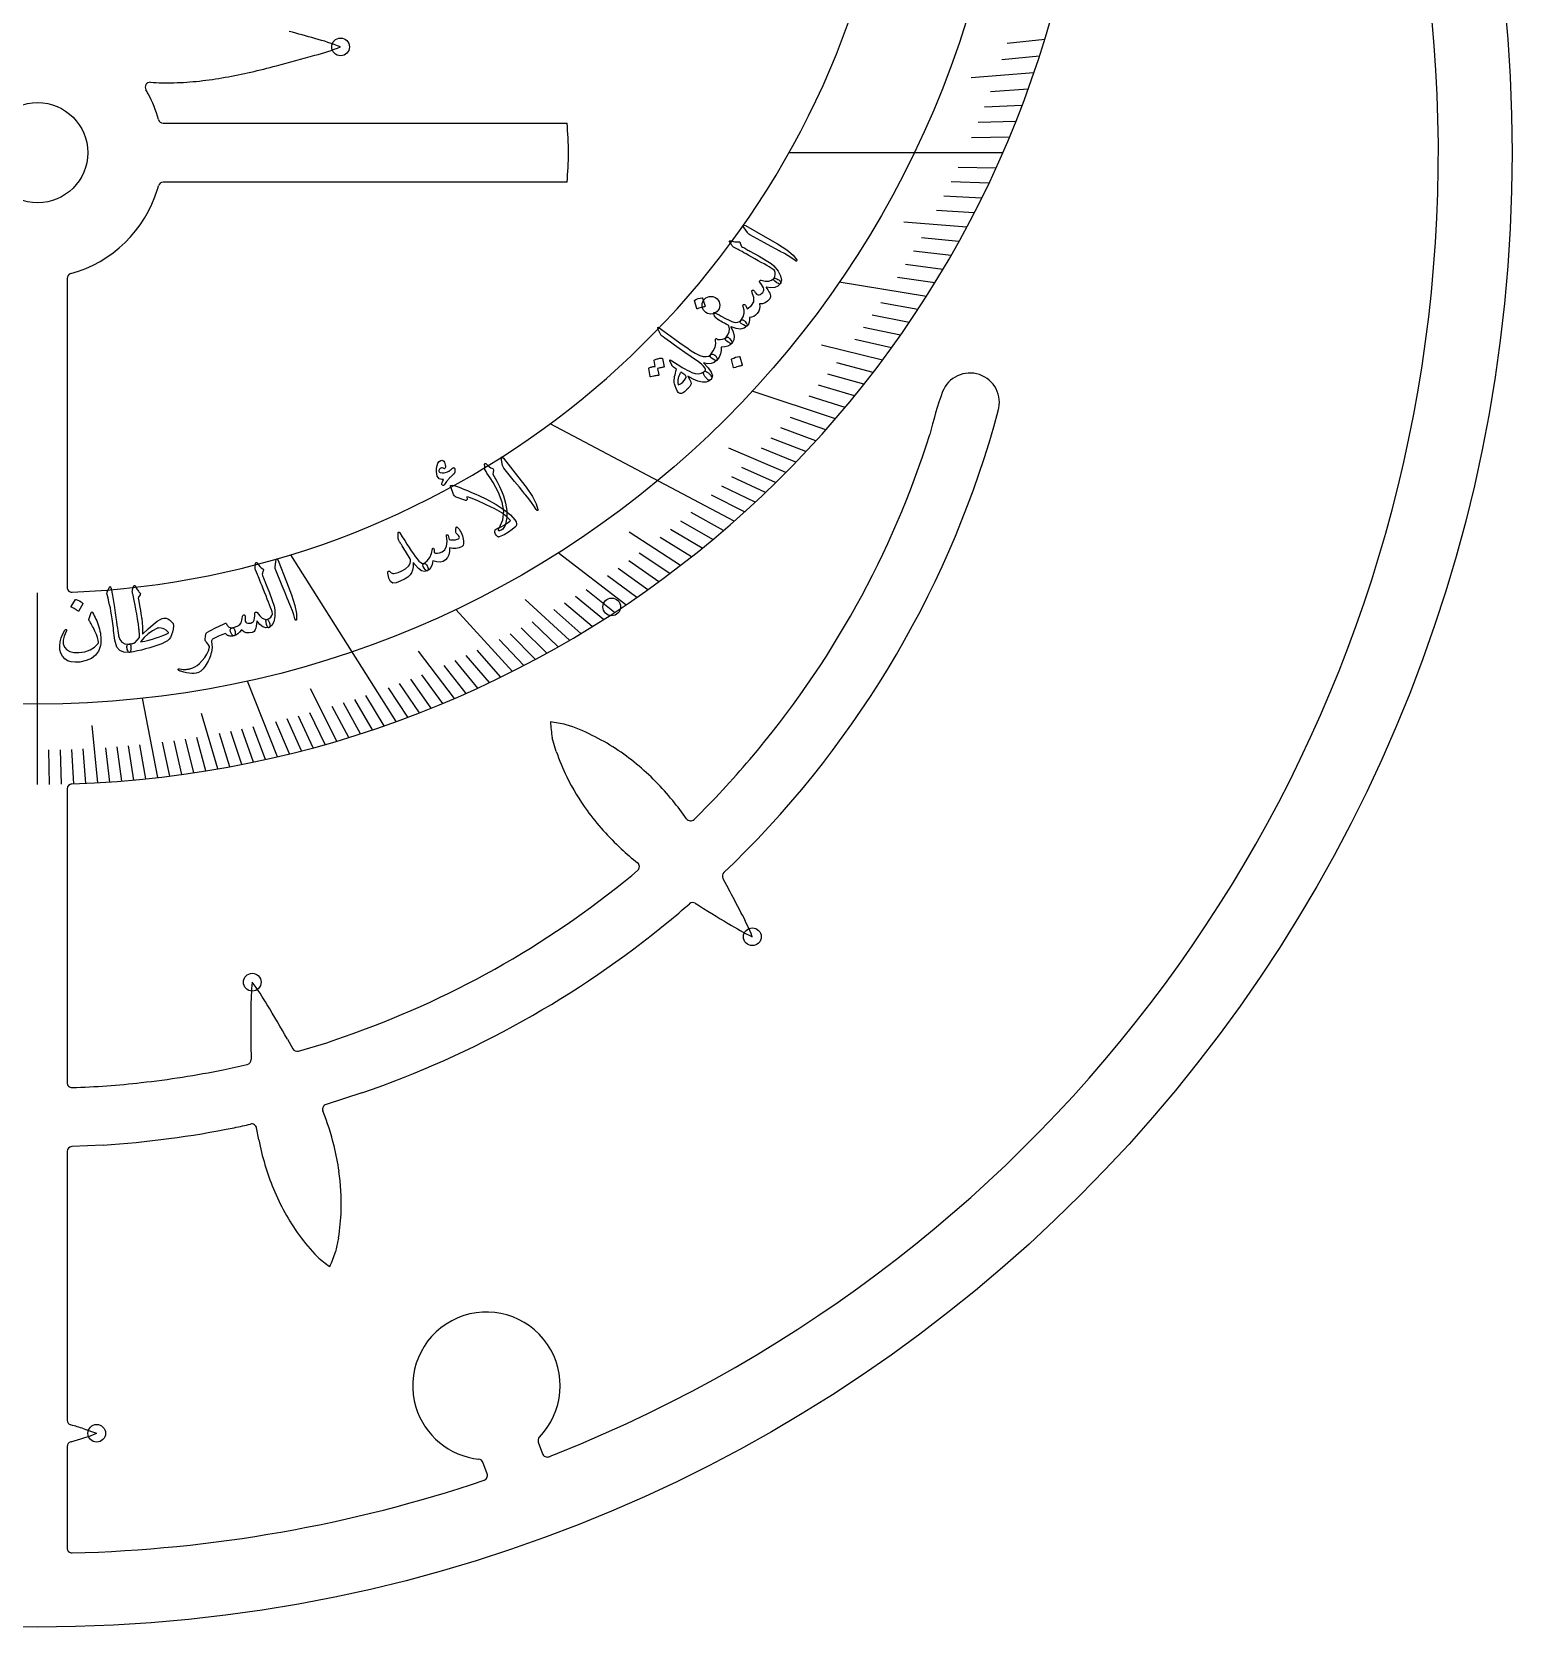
# Model space of a CAD drawing. Header units: millimetres. Extents: x -74 to 74, y -74 to 74.
# Drawn here: x -0.3 to 74.2, y -74.2 to 6.1 of the extents above; entities that cross this region are included whole.
import ezdxf

# ---------------------------------------------------------------- set-up
doc = ezdxf.new("R2010")
doc.units = ezdxf.units.MM
for name, color, linetype in [('CUT_INNER', 6, 'Continuous'), ('CUT_OUTER', 1, 'Continuous'), ('ENGRAVE', 7, 'Continuous'), ('ENGRAVE_FINE', 8, 'Continuous'), ('TEXT', 5, 'Continuous')]:
    doc.layers.add(name, color=color, linetype=linetype)

msp = doc.modelspace()

# ---------------------------------------------------------------- linework, layer by layer
at = {"layer": 'CUT_INNER'}
for points in [[(6.327, 1.485), (26.653, 1.485), (26.659, 1.485)], [(26.659, -1.485), (26.653, -1.485), (6.327, -1.485)], [(1.485, -6.327), (1.485, -21.878)], [(26.118, -30.149), (25.917, -29.464), (25.916, -29.459)], [(1.485, -32.037), (1.485, -46.825)], [(29.916, -36.402), (30.217, -36.144)], [(35.077, -35.754), (34.557, -36.243)], [(34.509, -36.544), (34.791, -37.066)], [(12.577, -44.636), (12.854, -45.126)], [(9.351, -46.181), (10.557, -45.909)], [(16.331, -47.351), (14.525, -47.93)], [(11.136, -49.71), (11.029, -49.114)], [(1.485, -50.299), (1.485, -63.824)], [(3.297, -49.979), (1.724, -50.049)], [(15.154, -54.644), (15.009, -55.344), (15.008, -55.349)], [(2.335, -64.26), (2.971, -64.489), (2.976, -64.491)], [(1.685, -64.913), (1.667, -64.918)], [(25.215, -64.934), (25.428, -65.52)], [(25.467, -64.457), (25.264, -64.681)], [(1.485, -65.158), (1.485, -70.266)], [(22.637, -66.536), (22.424, -65.952)]]:
    msp.add_lwpolyline(points, dxfattribs=at)
msp.add_circle((0, 0), 2.525, dxfattribs=at)
for centre, radius, start, end in [((0, 0), 70.537, 291.79738, 58.80916), ((0, 21.217), 53.032, 271.8652, 348.03708), ((0.001, 21.217), 43.379, 272.30458, 343.72748), ((-12.331, -86.427), 95.856, 74.07611, 74.87819), ((11.112, -5.184), 11.302, 68.48146, 75.36406), ((-9.483, 86.833), 85.214, 284.62275, 285.97302), ((11.109, 15.853), 11.311, 284.6333, 291.51717), ((4.629, 30.734), 27.362, 280.14, 282.90107), ((0.973, 46.725), 43.766, 282.89292, 284.63415), ((5.67, 3.301), 0.25, 87.21661, 210.23438), ((6.533, 15.555), 12.034, 265.94411, 271.5673), ((6.471, 18.862), 15.342, 271.46192, 276.29896), ((6.01, 23.012), 19.517, 276.30743, 280.14009), ((1.367, 0.752), 4.751, 27.8802, 30.66372), ((0.01, 0.005), 6.3, 15.34011, 28.11712), ((6.328, 1.735), 0.25, 194.76562, 270), ((11.578, 0), 15.154, 354.37723, 5.62277), ((6.328, -1.735), 0.25, 90, 165.23438), ((0, 0), 6.311, 285.35283, 343.11227), ((2.391, -0.694), 3.822, 342.6532, 345.18432), ((1.735, -6.328), 0.25, 104.76563, 180), ((46.947, -12.58), 1.485, 343.84993, 158.33776), ((67.768, -19.761), 23.508, 160.80293, 166.307), ((0.001, -0.001), 50.086, 314.45189, 344.96642), ((0, 0), 47.118, 319.58302, 342.46437), ((1.735, -21.878), 0.25, 180, 272.28516), ((35.306, -27.95), 9.51, 184.28904, 189.12757), ((24.77, -36.721), 8.128, 76.90126, 82.56348), ((23.827, -37.579), 9.206, 63.50615, 72.38811), ((22.918, -39.498), 11.328, 56.88765, 63.72281), ((36.27, -26.685), 10.728, 198.84246, 206.2242), ((22.694, -39.846), 11.742, 50.48733, 56.89755), ((22.249, -40.378), 12.436, 44.50139, 50.46858), ((0.426, -0.38), 46.547, 314.5142, 319.59861), ((1.735, -32.037), 0.25, 91.93478, 180), ((37.076, -26.3), 11.62, 206.1716, 215.95397), ((21.1, -41.501), 14.043, 39.21118, 44.48106), ((20.149, -42.317), 15.296, 35.00062, 39.32733), ((37.734, -25.826), 12.431, 215.93962, 221.9122), ((32.881, -33.397), 0.25, 215.94916, 315.76271), ((38.923, -24.752), 14.034, 221.9326, 227.20982), ((39.171, -24.557), 14.346, 227.01317, 231.35618), ((30.054, -35.954), 0.25, 310.67797, 50.49152), ((0, 0), 47.118, 289.07454, 309.41352), ((34.729, -36.425), 0.25, 133.22034, 208.37249), ((-49.768, -82.213), 95.856, 27.29645, 28.09853), ((12.398, -15.07), 30.574, 309.31829, 311.91149), ((32.984, -38.011), 0.25, 58.06896, 130.67797), ((80.759, 38.137), 89.645, 237.89536, 239.1571), ((25.49, -43.662), 11.302, 21.70173, 28.58432), ((0, 0), 50.088, 289.02853, 309.36751), ((40.824, -29.243), 11.322, 237.85538, 244.73252), ((22.055, -43.005), 11.312, 173.74011, 180.61675), ((1.748, -48.543), 11.313, 29.88784, 36.77082), ((106.593, -44.247), 95.856, 179.33034, 180.13243), ((-61.311, -87.084), 85.214, 29.87699, 31.22725), ((63.435, -44.428), 52.697, 180.04413, 181.33989), ((6.098, -18.988), 27.183, 285.00966, 290.00714), ((10.502, -45.665), 0.25, 282.71186, 1.05496), ((13.072, -45.003), 0.25, 209.45352, 285.25424), ((0, 0), 47.118, 276.36268, 281.44742), ((1.735, -46.825), 0.25, 180, 272.54237), ((0.692, -7.762), 39.328, 271.53652, 276.61453), ((14.602, -48.168), 0.25, 107.79661, 200.352), ((6.228, -30.737), 18.726, 281.31313, 283.90449), ((10.783, -49.158), 0.25, 10.15647, 102.71186), ((1.233, -53.428), 14.116, 13.97429, 21.49577), ((0.002, -0.014), 50.073, 273.77319, 281.40251), ((24.91, -46.971), 14.043, 191.24507, 196.51496), ((1.735, -50.299), 0.25, 92.54237, 180), ((2.867, -53.015), 12.431, 7.97352, 13.9461), ((23.367, -47.424), 12.436, 196.53529, 202.50248), ((3.67, -52.906), 11.62, 358.20549, 7.98787), ((22.725, -47.686), 11.742, 202.52123, 208.93145), ((22.363, -47.888), 11.328, 208.92155, 215.7567), ((4.562, -52.943), 10.728, 350.87636, 358.2581), ((20.662, -49.156), 9.206, 215.54004, 224.42201), ((6.008, -52.278), 9.51, 336.32294, 341.16147), ((19.426, -49.472), 8.128, 228.93516, 234.59738), ((22.602, -62.097), 3.712, 320.53039, 196.78039), ((22.601, -62.098), 3.711, 196.77671, 264.20296), ((1.735, -63.824), 0.25, 180, 254.27711), ((-7.245, -95.714), 32.879, 73.06169, 74.27362), ((1.735, -65.158), 0.25, 105.72289, 180), ((-1.173, -53.969), 11.311, 284.6333, 291.51717), ((25.449, -64.849), 0.25, 137.8125, 200), ((22.189, -66.037), 0.25, 20, 81.5625), ((25.663, -65.435), 0.25, 200, 291.26953), ((11.558, -29.159), 39.172, 291.24757, 291.93825), ((22.402, -66.622), 0.25, 288.45703, 20), ((0.001, -0.008), 70.529, 271.4144, 288.5864), ((1.735, -70.266), 0.25, 180, 271.58203)]:
    msp.add_arc(centre, radius, start, end, dxfattribs=at)
at = {"layer": 'CUT_OUTER'}
msp.add_circle((0, 0), 74.25, dxfattribs=at)
at = {"layer": 'ENGRAVE'}
for points in [[(48.603, 0), (37.837, 0)], [(44.755, -7.232), (40.365, -6.523)], [(40.175, -13.401), (35.989, -12.005)], [(35.075, -18.559), (25.804, -13.654)], [(18.048, -28.65), (12.754, -20.245)], [(29.616, -22.775), (26.212, -20.157)], [(0, -31.815), (0, -22.163)], [(23.913, -26.118), (21.06, -23.002)], [(12.081, -30.421), (10.567, -26.608)], [(6.054, -31.468), (5.286, -27.475)]]:
    msp.add_lwpolyline(points, dxfattribs=at)
for centre, radius in [((0, 21.217), 48.979), ((15.259, 5.33), 0.446), ((33.907, -7.679), 0.446), ((28.909, -22.871), 0.446), ((35.991, -39.483), 0.446), ((10.81, -41.771), 0.446), ((2.977, -64.491), 0.446)]:
    msp.add_circle(centre, radius, dxfattribs=at)
at = {"layer": 'ENGRAVE_FINE'}
for points in [[(50.714, 5.707), (48.826, 5.494)], [(50.447, 4.859), (48.555, 4.677)], [(50.168, 4.022), (47.003, 3.769)], [(49.877, 3.196), (47.98, 3.075)], [(49.575, 2.381), (47.675, 2.29)], [(49.261, 1.577), (47.361, 1.516)], [(48.938, 0.783), (47.036, 0.752)], [(48.259, -0.772), (46.357, -0.742)], [(47.905, -1.533), (46.004, -1.472)], [(47.541, -2.283), (45.642, -2.192)], [(47.169, -3.023), (45.271, -2.901)], [(46.787, -3.751), (43.622, -3.498)], [(46.397, -4.469), (44.505, -4.287)], [(45.998, -5.176), (44.111, -4.964)], [(45.177, -6.558), (43.299, -6.285)], [(45.592, -5.872), (43.708, -5.63)], [(44.326, -7.897), (42.46, -7.564)], [(43.447, -9.193), (41.594, -8.801)], [(43.89, -8.55), (42.03, -8.188)], [(42.998, -9.825), (41.153, -9.404)], [(42.542, -10.447), (39.474, -9.694)], [(41.612, -11.659), (39.794, -11.15)], [(42.08, -11.059), (40.252, -10.578)], [(41.138, -12.25), (39.33, -11.712)], [(40.659, -12.831), (38.861, -12.264)], [(39.685, -13.961), (37.91, -13.337)], [(38.691, -15.052), (36.941, -14.371)], [(39.191, -14.511), (37.428, -13.859)], [(37.679, -16.102), (34.802, -14.873)], [(38.187, -15.582), (36.451, -14.873)], [(37.166, -16.613), (35.458, -15.849)], [(36.128, -17.605), (34.45, -16.788)], [(36.649, -17.114), (34.956, -16.323)], [(35.604, -18.087), (33.941, -17.243)], [(34.543, -19.022), (32.914, -18.125)], [(32.382, -20.781), (29.785, -19.113)], [(33.469, -19.92), (31.876, -18.971)], [(34.008, -19.476), (32.396, -18.553)], [(32.927, -20.355), (31.352, -19.381)], [(31.284, -21.605), (29.767, -20.557)], [(31.835, -21.197), (30.298, -20.174)], [(30.174, -22.394), (28.698, -21.299)], [(30.73, -22.004), (29.234, -20.932)], [(28.492, -23.512), (27.08, -22.347)], [(29.055, -23.148), (27.622, -22.006)], [(26.789, -24.552), (24.549, -22.498)], [(27.359, -24.213), (25.993, -23.004)], [(27.926, -23.867), (26.537, -22.68)], [(25.644, -25.203), (24.349, -23.93)], [(26.217, -24.881), (24.898, -23.63)], [(24.491, -25.821), (23.246, -24.508)], [(25.069, -25.516), (23.798, -24.223)], [(20.997, -27.482), (19.181, -25.105)], [(22.167, -26.96), (21.025, -25.571)], [(22.751, -26.687), (21.582, -25.317)], [(23.332, -26.407), (22.138, -25.055)], [(20.409, -27.731), (19.348, -26.289)], [(21.583, -27.225), (20.467, -25.818)], [(15.075, -29.628), (13.738, -27)], [(18.64, -28.431), (17.663, -26.941)], [(19.231, -28.206), (18.225, -26.731)], [(19.821, -27.972), (18.787, -26.513)], [(15.671, -29.447), (14.839, -27.884)], [(16.267, -29.259), (15.405, -27.71)], [(16.861, -29.063), (15.971, -27.528)], [(17.455, -28.86), (16.536, -27.339)], [(3.029, -31.729), (2.753, -28.844)], [(9.073, -31.033), (8.255, -28.235)], [(11.481, -30.558), (10.863, -28.914)], [(12.681, -30.277), (12.002, -28.654)], [(13.281, -30.125), (12.57, -28.514)], [(13.879, -29.967), (13.138, -28.367)], [(14.477, -29.801), (13.706, -28.213)], [(6.659, -31.395), (6.297, -29.69)], [(7.263, -31.316), (6.869, -29.616)], [(7.867, -31.229), (7.44, -29.535)], [(8.47, -31.134), (8.011, -29.448)], [(9.676, -30.925), (9.153, -29.255)], [(10.278, -30.81), (9.723, -29.148)], [(10.88, -30.687), (10.293, -29.034)], [(0.606, -31.812), (0.573, -30.075)], [(1.212, -31.801), (1.146, -30.065)], [(1.817, -31.784), (1.718, -30.049)], [(2.423, -31.76), (2.291, -30.026)], [(3.634, -31.691), (3.436, -29.962)], [(4.24, -31.645), (4.009, -29.921)], [(4.845, -31.593), (4.581, -29.873)], [(5.45, -31.534), (5.153, -29.818)]]:
    msp.add_lwpolyline(points, dxfattribs=at)
at = {"layer": 'TEXT'}
for points in [[(35.585, -3.775), (35.538, -3.691), (35.533, -3.646), (35.569, -3.639), (35.646, -3.672), (36.644, -4.241), (37.257, -4.59), (37.726, -4.897), (38.051, -5.165), (38.23, -5.395), (38.24, -5.421), (38.242, -5.44), (38.237, -5.451), (38.223, -5.454), (38.207, -5.453), (38.189, -5.448), (38.169, -5.438), (38.147, -5.424), (37.982, -5.308), (37.8, -5.193), (37.604, -5.079), (37.392, -4.965), (37.337, -4.934), (37.188, -4.852), (36.946, -4.719), (36.61, -4.534), (35.861, -4.128), (35.823, -4.104), (35.791, -4.079), (35.764, -4.051), (35.742, -4.022)], [(34.978, -4.696), (34.934, -4.627), (34.9, -4.572), (34.874, -4.532), (34.856, -4.507), (34.846, -4.49), (34.842, -4.474), (34.842, -4.459), (34.849, -4.446), (34.861, -4.435), (34.876, -4.429), (34.894, -4.429), (34.915, -4.435), (35.018, -4.464), (35.117, -4.482), (35.212, -4.488), (35.303, -4.482), (35.331, -4.482), (35.354, -4.493), (35.373, -4.515), (35.387, -4.549), (35.446, -4.714), (35.503, -4.747), (35.558, -4.779), (35.612, -4.81), (35.666, -4.841), (35.718, -4.871), (35.77, -4.9), (35.821, -4.929), (35.87, -4.957), (36.331, -5.214), (36.686, -5.424), (36.933, -5.586), (37.073, -5.701), (37.287, -5.966), (37.414, -6.203), (37.455, -6.412), (37.41, -6.592), (37.407, -6.596), (37.404, -6.6), (37.401, -6.604), (37.398, -6.607), (37.36, -6.614), (37.301, -6.593), (37.221, -6.543), (37.12, -6.465), (37.084, -6.433), (37.065, -6.402), (37.061, -6.371), (37.072, -6.341), (37.124, -6.231), (37.149, -6.125), (37.146, -6.025), (37.115, -5.929), (37.034, -5.874), (36.94, -5.814), (36.833, -5.749), (36.714, -5.678), (36.582, -5.602), (36.44, -5.521), (36.286, -5.435), (36.12, -5.343), (35.959, -5.251), (35.813, -5.169), (35.684, -5.097), (35.57, -5.034), (35.474, -4.98), (35.394, -4.935), (35.33, -4.899), (35.283, -4.872), (35.043, -4.75), (35.021, -4.735), (35.003, -4.721), (34.989, -4.708), (34.978, -4.696)], [(35.536, -7.766), (35.526, -7.738), (35.52, -7.713), (35.52, -7.691), (35.523, -7.671), (35.532, -7.654), (35.545, -7.643), (35.562, -7.636), (35.583, -7.635), (35.605, -7.64), (35.626, -7.653), (35.646, -7.675), (35.663, -7.706), (35.67, -7.724), (35.678, -7.741), (35.687, -7.759), (35.696, -7.777), (35.705, -7.796), (35.713, -7.815), (35.721, -7.835), (35.728, -7.856), (35.946, -7.693), (36.062, -7.503), (36.075, -7.288), (35.986, -7.047), (35.975, -7.02), (35.968, -6.996), (35.966, -6.975), (35.968, -6.956), (35.976, -6.94), (35.988, -6.927), (36.004, -6.92), (36.023, -6.916), (36.044, -6.919), (36.064, -6.929), (36.082, -6.946), (36.1, -6.97), (36.139, -7.032), (36.175, -7.08), (36.208, -7.115), (36.236, -7.136), (36.287, -7.155), (36.34, -7.154), (36.397, -7.131), (36.458, -7.088), (36.512, -7.033), (36.549, -6.977), (36.569, -6.922), (36.57, -6.866), (36.552, -6.802), (36.511, -6.723), (36.447, -6.628), (36.361, -6.517), (36.351, -6.503), (36.349, -6.487), (36.353, -6.469), (36.365, -6.45), (36.381, -6.432), (36.398, -6.422), (36.416, -6.418), (36.435, -6.42), (36.643, -6.463), (36.819, -6.464), (36.963, -6.422), (37.075, -6.338), (37.101, -6.322), (37.135, -6.319), (37.177, -6.329), (37.228, -6.351), (37.28, -6.379), (37.323, -6.408), (37.359, -6.44), (37.386, -6.474), (37.408, -6.51), (37.42, -6.541), (37.421, -6.567), (37.412, -6.588), (37.28, -6.717), (37.117, -6.789), (36.924, -6.805), (36.701, -6.764), (36.69, -6.762), (36.684, -6.764), (36.683, -6.771), (36.687, -6.783), (36.766, -6.898), (36.827, -6.997), (36.871, -7.08), (36.897, -7.146), (36.907, -7.205), (36.905, -7.26), (36.893, -7.311), (36.868, -7.359), (36.763, -7.478), (36.643, -7.559), (36.508, -7.601), (36.36, -7.606), (36.373, -7.741), (36.358, -7.868), (36.314, -7.986), (36.243, -8.096), (36.155, -8.186), (36.06, -8.249), (35.957, -8.285), (35.846, -8.294), (35.848, -8.417), (35.83, -8.528), (35.792, -8.627), (35.735, -8.714), (35.694, -8.732), (35.628, -8.719), (35.539, -8.673), (35.425, -8.596), (35.396, -8.565), (35.385, -8.53), (35.39, -8.489), (35.413, -8.444), (35.523, -8.259), (35.581, -8.084), (35.585, -7.92), (35.536, -7.766)], [(33.083, -7.455), (33.082, -7.447), (33.085, -7.438), (33.09, -7.43), (33.099, -7.421), (33.184, -7.38), (33.272, -7.347), (33.362, -7.323), (33.455, -7.308), (33.467, -7.309), (33.476, -7.312), (33.483, -7.319), (33.487, -7.329), (33.618, -7.721), (33.62, -7.732), (33.614, -7.741), (33.603, -7.748), (33.585, -7.752), (33.57, -7.756), (33.546, -7.762), (33.514, -7.77), (33.474, -7.781), (33.425, -7.795), (33.366, -7.812), (33.299, -7.832), (33.223, -7.856), (33.212, -7.858), (33.203, -7.857), (33.198, -7.852), (33.196, -7.844)], [(33.59, -11.243), (33.548, -11.17), (33.527, -11.11), (33.527, -11.064), (33.548, -11.031), (33.587, -10.996), (33.614, -10.964), (33.629, -10.935), (33.633, -10.909), (33.606, -10.832), (33.538, -10.743), (33.428, -10.642), (33.278, -10.53), (32.915, -10.278), (32.593, -10.053), (32.312, -9.855), (32.071, -9.684), (31.869, -9.54), (31.708, -9.424), (31.586, -9.336), (31.503, -9.276), (31.45, -9.235), (31.409, -9.197), (31.378, -9.165), (31.359, -9.137), (31.252, -8.898), (31.238, -8.832), (31.241, -8.796), (31.263, -8.789), (31.302, -8.811), (31.716, -9.12), (32.084, -9.39), (32.408, -9.621), (32.686, -9.813), (32.919, -9.968), (33.106, -10.086), (33.248, -10.166), (33.343, -10.211), (33.521, -10.259), (33.673, -10.268), (33.797, -10.237), (33.895, -10.167), (33.925, -10.145), (33.964, -10.138), (34.01, -10.146), (34.064, -10.169), (34.108, -10.197), (34.146, -10.23), (34.177, -10.27), (34.202, -10.316), (34.217, -10.36), (34.222, -10.398), (34.217, -10.428), (34.203, -10.453), (34.071, -10.558), (33.914, -10.616), (33.733, -10.625), (33.528, -10.586), (33.774, -10.836), (33.924, -11.053), (33.978, -11.238), (33.935, -11.39), (33.913, -11.419), (33.89, -11.44), (33.866, -11.454), (33.842, -11.46), (33.811, -11.459), (33.78, -11.449), (33.748, -11.428), (33.714, -11.397), (33.698, -11.377), (33.681, -11.358), (33.665, -11.339), (33.649, -11.32), (33.633, -11.301), (33.618, -11.282), (33.604, -11.263), (33.59, -11.243)], [(34.166, -8.338), (34.151, -8.323), (34.134, -8.298), (34.114, -8.262), (34.093, -8.214), (34.075, -8.168), (34.06, -8.13), (34.049, -8.1), (34.043, -8.08), (34.045, -8.054), (34.059, -8.043), (34.084, -8.045), (34.12, -8.062), (34.143, -8.074), (34.171, -8.089), (34.203, -8.106), (34.24, -8.126), (34.282, -8.147), (34.327, -8.171), (34.375, -8.198), (34.427, -8.227), (34.648, -8.344), (34.828, -8.434), (34.967, -8.496), (35.064, -8.531), (35.163, -8.545), (35.254, -8.536), (35.338, -8.502), (35.413, -8.444), (35.434, -8.427), (35.457, -8.416), (35.482, -8.412), (35.51, -8.415), (35.541, -8.424), (35.571, -8.44), (35.598, -8.465), (35.624, -8.497), (35.685, -8.577), (35.724, -8.639), (35.74, -8.685), (35.735, -8.714), (35.582, -8.832), (35.395, -8.879), (35.173, -8.855), (34.918, -8.759), (34.909, -8.757), (34.903, -8.757), (34.902, -8.76), (34.906, -8.767), (35.019, -9.014), (35.069, -9.235), (35.055, -9.429), (34.978, -9.595), (34.964, -9.608), (34.945, -9.614), (34.922, -9.613), (34.895, -9.604), (34.86, -9.586), (34.818, -9.562), (34.767, -9.533), (34.709, -9.496), (34.659, -9.455), (34.634, -9.411), (34.635, -9.365), (34.663, -9.317), (34.765, -9.165), (34.823, -9.014), (34.838, -8.864), (34.809, -8.715), (34.798, -8.703), (34.772, -8.686), (34.729, -8.662), (34.67, -8.632), (34.634, -8.614), (34.59, -8.59), (34.538, -8.56), (34.478, -8.526), (34.412, -8.486), (34.337, -8.441), (34.255, -8.392), (34.166, -8.338)], [(34.663, -9.317), (34.696, -9.296), (34.724, -9.284), (34.745, -9.28), (34.76, -9.283), (34.779, -9.294), (34.799, -9.31), (34.821, -9.331), (34.845, -9.357), (34.917, -9.445), (34.964, -9.514), (34.984, -9.563), (34.978, -9.595), (34.88, -9.679), (34.755, -9.739), (34.603, -9.776), (34.425, -9.788), (34.428, -9.955), (34.391, -10.122), (34.315, -10.289), (34.2, -10.456), (34.182, -10.469), (34.16, -10.473), (34.135, -10.468), (34.106, -10.454), (33.937, -10.348), (33.918, -10.336), (33.902, -10.319), (33.888, -10.296), (33.878, -10.268), (33.873, -10.242), (33.874, -10.217), (33.88, -10.193), (33.891, -10.171), (34.027, -9.972), (34.112, -9.785), (34.147, -9.611), (34.132, -9.449), (34.129, -9.428), (34.13, -9.409), (34.137, -9.392), (34.148, -9.375), (34.163, -9.363), (34.177, -9.359), (34.192, -9.361), (34.208, -9.372), (34.221, -9.383), (34.234, -9.392), (34.245, -9.398), (34.256, -9.402), (34.379, -9.406), (34.488, -9.393), (34.582, -9.363), (34.663, -9.317)], [(31.045, -10.466), (31.045, -10.457), (31.048, -10.449), (31.055, -10.441), (31.064, -10.434), (31.108, -10.415), (31.152, -10.398), (31.197, -10.383), (31.241, -10.371), (31.286, -10.361), (31.333, -10.353), (31.38, -10.347), (31.428, -10.343), (31.44, -10.345), (31.45, -10.35), (31.456, -10.358), (31.461, -10.37), (31.555, -10.776), (31.554, -10.784), (31.548, -10.79), (31.536, -10.795), (31.519, -10.799), (31.506, -10.8), (31.486, -10.803), (31.459, -10.808), (31.426, -10.815), (31.385, -10.824), (31.337, -10.836), (31.282, -10.849), (31.218, -10.864), (31.285, -11.184), (31.285, -11.195), (31.279, -11.204), (31.267, -11.21), (31.249, -11.212), (31.233, -11.214), (31.209, -11.218), (31.175, -11.224), (31.134, -11.232), (31.083, -11.242), (31.023, -11.254), (30.953, -11.268), (30.875, -11.286), (30.865, -11.285), (30.858, -11.283), (30.853, -11.277), (30.852, -11.268), (30.778, -10.868), (30.778, -10.86), (30.782, -10.851), (30.788, -10.844), (30.798, -10.836), (30.834, -10.819), (30.871, -10.804), (30.908, -10.791), (30.946, -10.78), (30.985, -10.772), (31.023, -10.765), (31.062, -10.76), (31.101, -10.757)], [(32.94, -11.061), (33.118, -11.122), (33.279, -11.137), (33.422, -11.107), (33.548, -11.031), (33.584, -11.012), (33.625, -11.008), (33.672, -11.021), (33.725, -11.049), (33.75, -11.067), (33.775, -11.087), (33.799, -11.107), (33.823, -11.129), (33.845, -11.153), (33.867, -11.178), (33.886, -11.205), (33.904, -11.234), (33.93, -11.284), (33.945, -11.326), (33.947, -11.36), (33.938, -11.386), (33.883, -11.444), (33.819, -11.49), (33.748, -11.524), (33.668, -11.546), (33.474, -11.548), (33.255, -11.499), (33.009, -11.398), (32.738, -11.245), (32.832, -11.403), (32.887, -11.533), (32.904, -11.635), (32.883, -11.709), (32.861, -11.74), (32.837, -11.771), (32.811, -11.803), (32.783, -11.835), (32.752, -11.868), (32.718, -11.902), (32.682, -11.937), (32.642, -11.974), (32.568, -12.038), (32.507, -12.083), (32.46, -12.111), (32.426, -12.12), (32.356, -12.118), (32.3, -12.103), (32.256, -12.073), (32.225, -12.028), (32.153, -11.868), (32.101, -11.739), (32.069, -11.643), (32.057, -11.579), (32.056, -11.506), (32.059, -11.43), (32.067, -11.351), (32.08, -11.269), (32.098, -11.183), (32.12, -11.094), (32.147, -11.002), (32.179, -10.907), (32.028, -10.794), (32.01, -10.78), (31.994, -10.767), (31.98, -10.754), (31.966, -10.743), (31.955, -10.732), (31.946, -10.722), (31.939, -10.712), (31.935, -10.702), (31.845, -10.482), (31.837, -10.448), (31.851, -10.435), (31.888, -10.443), (31.946, -10.473), (32.079, -10.567), (32.209, -10.655), (32.338, -10.737), (32.464, -10.812), (32.587, -10.882), (32.708, -10.947), (32.825, -11.007), (32.94, -11.061)], [(34.944, -10.418), (34.944, -10.409), (34.947, -10.401), (34.953, -10.392), (34.963, -10.383), (35.053, -10.338), (35.145, -10.302), (35.24, -10.276), (35.338, -10.259), (35.35, -10.26), (35.359, -10.263), (35.365, -10.27), (35.369, -10.28), (35.481, -10.687), (35.482, -10.699), (35.476, -10.709), (35.464, -10.716), (35.445, -10.72), (35.429, -10.724), (35.404, -10.731), (35.371, -10.74), (35.328, -10.752), (35.277, -10.767), (35.215, -10.786), (35.145, -10.808), (35.064, -10.834), (35.053, -10.836), (35.044, -10.835), (35.039, -10.831), (35.037, -10.822)], [(32.384, -11.045), (32.368, -11.076), (32.351, -11.108), (32.335, -11.142), (32.318, -11.177), (32.302, -11.215), (32.288, -11.255), (32.276, -11.297), (32.265, -11.342), (32.254, -11.387), (32.247, -11.431), (32.242, -11.474), (32.24, -11.518), (32.241, -11.56), (32.246, -11.602), (32.254, -11.643), (32.265, -11.683), (32.375, -11.643), (32.477, -11.568), (32.569, -11.46), (32.652, -11.319), (32.657, -11.289), (32.65, -11.257), (32.629, -11.222), (32.596, -11.183)], [(20.978, -16.167), (20.934, -16.204), (20.893, -16.24), (20.855, -16.272), (20.821, -16.303), (20.79, -16.33), (20.763, -16.356), (20.741, -16.379), (20.722, -16.4), (20.704, -16.422), (20.682, -16.45), (20.656, -16.482), (20.627, -16.519), (20.594, -16.561), (20.558, -16.609), (20.519, -16.662), (20.476, -16.72), (20.457, -16.741), (20.437, -16.752), (20.416, -16.753), (20.394, -16.743), (20.364, -16.707), (20.361, -16.648), (20.385, -16.566), (20.436, -16.461), (20.351, -16.456), (20.281, -16.441), (20.224, -16.414), (20.181, -16.375), (20.129, -16.287), (20.097, -16.178), (20.085, -16.048), (20.091, -15.898), (20.117, -15.753), (20.162, -15.638), (20.225, -15.553), (20.308, -15.498), (20.364, -15.484), (20.412, -15.493), (20.453, -15.525), (20.486, -15.58), (20.512, -15.646), (20.529, -15.709), (20.537, -15.771), (20.537, -15.83), (20.529, -15.876), (20.513, -15.903), (20.489, -15.912), (20.457, -15.901), (20.416, -15.881), (20.377, -15.872), (20.338, -15.873), (20.301, -15.885), (20.265, -15.905), (20.238, -15.93), (20.219, -15.962), (20.21, -15.999), (20.209, -16.038), (20.219, -16.068), (20.24, -16.09), (20.271, -16.103), (20.373, -16.121), (20.481, -16.115), (20.596, -16.086), (20.719, -16.033), (20.729, -16.027), (20.739, -16.02), (20.751, -16.011), (20.763, -16.001), (20.776, -15.989), (20.79, -15.977), (20.805, -15.964), (20.821, -15.949), (20.839, -15.934), (20.855, -15.921), (20.869, -15.908), (20.882, -15.897), (20.893, -15.887), (20.903, -15.879), (20.912, -15.872), (20.92, -15.867), (20.936, -15.86), (20.952, -15.858), (20.967, -15.862), (20.981, -15.87), (20.993, -15.879), (21.001, -15.89), (21.007, -15.901), (21.011, -15.913), (21.015, -16.007), (21.012, -16.081), (20.999, -16.134), (20.978, -16.167)], [(23.562, -18.71), (23.529, -18.801), (23.482, -18.881), (23.42, -18.949), (23.344, -19.005), (23.296, -19.03), (23.258, -19.042), (23.231, -19.041), (23.214, -19.027), (23.207, -19), (23.212, -18.966), (23.228, -18.924), (23.256, -18.873), (23.423, -18.482), (23.47, -18.058), (23.398, -17.602), (23.21, -17.114), (23.079, -16.858), (22.939, -16.608), (22.788, -16.365), (22.628, -16.129), (22.582, -16.06), (22.549, -16.003), (22.528, -15.959), (22.521, -15.926), (22.519, -15.878), (22.517, -15.836), (22.515, -15.799), (22.513, -15.767), (22.511, -15.741), (22.51, -15.72), (22.509, -15.704), (22.509, -15.693), (22.512, -15.677), (22.517, -15.665), (22.525, -15.655), (22.534, -15.65), (22.549, -15.648), (22.562, -15.648), (22.573, -15.652), (22.582, -15.659), (22.674, -15.747), (22.755, -15.815), (22.823, -15.862), (22.878, -15.888), (22.919, -15.906), (22.946, -15.932), (22.958, -15.965), (22.956, -16.005), (22.92, -16.186), (22.991, -16.299), (23.061, -16.418), (23.13, -16.544), (23.197, -16.677), (23.262, -16.816), (23.327, -16.963), (23.391, -17.117), (23.454, -17.278), (23.57, -17.655), (23.627, -18.02), (23.625, -18.372), (23.562, -18.71)], [(23.364, -15.457), (23.353, -15.362), (23.365, -15.318), (23.401, -15.325), (23.46, -15.385), (24.165, -16.292), (24.599, -16.848), (24.915, -17.311), (25.113, -17.683), (25.192, -17.964), (25.191, -17.991), (25.186, -18.009), (25.176, -18.017), (25.163, -18.016), (25.148, -18.009), (25.134, -17.997), (25.119, -17.98), (25.104, -17.959), (24.995, -17.789), (24.871, -17.613), (24.733, -17.432), (24.581, -17.246), (24.542, -17.197), (24.435, -17.064), (24.262, -16.849), (24.022, -16.55), (23.485, -15.889), (23.459, -15.853), (23.439, -15.816), (23.424, -15.781), (23.415, -15.746)], [(23.065, -18.967), (23.213, -18.898), (23.345, -18.833), (23.462, -18.771), (23.563, -18.712), (23.649, -18.658), (23.72, -18.608), (23.776, -18.562), (23.817, -18.52), (23.637, -18.335), (23.372, -18.142), (23.021, -17.94), (22.587, -17.728), (22.422, -17.652), (22.271, -17.583), (22.132, -17.521), (22.005, -17.467), (21.891, -17.42), (21.789, -17.38), (21.7, -17.349), (21.623, -17.326), (21.624, -17.465), (21.606, -17.491), (21.582, -17.506), (21.554, -17.51), (21.52, -17.501), (21.081, -17.349), (21.036, -17.326), (20.998, -17.296), (20.969, -17.259), (20.946, -17.214), (20.806, -16.828), (20.797, -16.8), (20.795, -16.778), (20.799, -16.762), (20.81, -16.752), (20.882, -16.746), (21.019, -16.779), (21.223, -16.849), (21.492, -16.955), (21.643, -17.016), (21.791, -17.078), (21.934, -17.139), (22.075, -17.201), (22.212, -17.263), (22.345, -17.325), (22.474, -17.387), (22.6, -17.45), (23.092, -17.717), (23.497, -17.979), (23.813, -18.236), (24.038, -18.491), (24.096, -18.593), (24.121, -18.682), (24.115, -18.759), (24.076, -18.822), (23.904, -18.977), (23.709, -19.114), (23.491, -19.235), (23.251, -19.339), (23.229, -19.348), (23.209, -19.352), (23.192, -19.35), (23.177, -19.344), (23.102, -19.276), (23.053, -19.201), (23.028, -19.122), (23.029, -19.037), (23.034, -19.008), (23.041, -18.987), (23.052, -18.974), (23.065, -18.967)], [(19.449, -20.682), (19.487, -20.682), (19.523, -20.694), (19.555, -20.718), (19.586, -20.752), (19.617, -20.798), (19.641, -20.845), (19.658, -20.892), (19.669, -20.94), (19.671, -20.984), (19.665, -21.02), (19.65, -21.046), (19.626, -21.063), (19.48, -21.088), (19.333, -21.048), (19.183, -20.944), (19.031, -20.776), (19.008, -20.746), (18.987, -20.72), (18.97, -20.697), (18.956, -20.679), (18.945, -20.665), (18.937, -20.655), (18.933, -20.649), (18.931, -20.647), (18.919, -20.637), (18.911, -20.637), (18.907, -20.645), (18.907, -20.663), (18.908, -20.859), (18.884, -21.024), (18.835, -21.158), (18.761, -21.26), (18.636, -21.369), (18.478, -21.471), (18.286, -21.566), (18.062, -21.653), (17.895, -21.67), (17.769, -21.595), (17.684, -21.427), (17.639, -21.167), (17.639, -21.134), (17.645, -21.106), (17.657, -21.086), (17.675, -21.071), (17.696, -21.065), (17.717, -21.068), (17.738, -21.08), (17.759, -21.102), (17.804, -21.148), (17.849, -21.179), (17.892, -21.195), (17.936, -21.195), (18.154, -21.139), (18.349, -21.058), (18.522, -20.953), (18.671, -20.825), (18.729, -20.753), (18.767, -20.672), (18.785, -20.584), (18.783, -20.488), (18.763, -20.451), (18.713, -20.368), (18.631, -20.237), (18.518, -20.059), (18.459, -19.964), (18.405, -19.878), (18.358, -19.801), (18.317, -19.733), (18.281, -19.674), (18.252, -19.627), (18.228, -19.589), (18.211, -19.563), (18.187, -19.52), (18.17, -19.481), (18.161, -19.445), (18.158, -19.412), (18.159, -19.37), (18.159, -19.331), (18.16, -19.294), (18.16, -19.26), (18.16, -19.23), (18.16, -19.202), (18.159, -19.178), (18.158, -19.156), (18.159, -19.138), (18.163, -19.124), (18.172, -19.114), (18.186, -19.108), (18.203, -19.107), (18.218, -19.111), (18.231, -19.12), (18.242, -19.134), (18.366, -19.34), (18.485, -19.535), (18.601, -19.717), (18.712, -19.887), (18.819, -20.046), (18.921, -20.193), (19.018, -20.329), (19.11, -20.453), (19.205, -20.564), (19.293, -20.64), (19.375, -20.679), (19.449, -20.682)], [(21.075, -18.862), (21.081, -18.851), (21.093, -18.847), (21.11, -18.851), (21.133, -18.863), (21.165, -18.887), (21.199, -18.926), (21.238, -18.98), (21.279, -19.05), (21.324, -19.131), (21.361, -19.213), (21.392, -19.295), (21.416, -19.379), (21.447, -19.55), (21.451, -19.683), (21.428, -19.777), (21.377, -19.832), (21.225, -19.9), (21.069, -19.932), (20.908, -19.928), (20.744, -19.889), (20.743, -20.082), (20.709, -20.25), (20.643, -20.391), (20.545, -20.505), (20.419, -20.581), (20.271, -20.613), (20.1, -20.601), (19.906, -20.544), (19.862, -20.735), (19.8, -20.885), (19.721, -20.995), (19.626, -21.063), (19.6, -21.061), (19.564, -21.036), (19.518, -20.986), (19.462, -20.913), (19.419, -20.835), (19.402, -20.771), (19.412, -20.72), (19.449, -20.682), (19.625, -20.546), (19.757, -20.379), (19.843, -20.182), (19.883, -19.954), (19.886, -19.942), (19.889, -19.932), (19.895, -19.924), (19.903, -19.919), (19.913, -19.915), (19.924, -19.914), (19.934, -19.916), (19.944, -19.92), (19.959, -19.94), (19.969, -19.983), (19.973, -20.048), (19.971, -20.135), (20.044, -20.166), (20.135, -20.171), (20.246, -20.148), (20.376, -20.099), (20.515, -19.99), (20.597, -19.818), (20.622, -19.583), (20.591, -19.286), (20.589, -19.271), (20.59, -19.259), (20.594, -19.25), (20.601, -19.244), (20.613, -19.239), (20.625, -19.237), (20.636, -19.238), (20.646, -19.242), (20.657, -19.25), (20.665, -19.258), (20.672, -19.268), (20.676, -19.279), (20.724, -19.475), (20.794, -19.494), (20.872, -19.502), (20.957, -19.499), (21.049, -19.486), (21.135, -19.465), (21.195, -19.439), (21.229, -19.408), (21.238, -19.372), (21.226, -19.332), (21.195, -19.282), (21.145, -19.222), (21.076, -19.152), (21.067, -19.126), (21.065, -19.069), (21.068, -18.981), (21.075, -18.862)], [(10.948, -20.914), (10.958, -20.833), (10.965, -20.769), (10.97, -20.721), (10.973, -20.691), (10.975, -20.671), (10.982, -20.656), (10.991, -20.645), (11.005, -20.639), (11.021, -20.638), (11.036, -20.643), (11.051, -20.654), (11.063, -20.672), (11.125, -20.759), (11.191, -20.835), (11.261, -20.899), (11.336, -20.952), (11.357, -20.97), (11.369, -20.993), (11.369, -21.022), (11.359, -21.057), (11.302, -21.222), (11.325, -21.283), (11.348, -21.343), (11.37, -21.402), (11.393, -21.459), (11.415, -21.515), (11.437, -21.571), (11.458, -21.625), (11.479, -21.678), (11.676, -22.168), (11.82, -22.553), (11.911, -22.835), (11.948, -23.012), (11.947, -23.352), (11.898, -23.617), (11.798, -23.805), (11.65, -23.917), (11.645, -23.918), (11.641, -23.919), (11.636, -23.921), (11.632, -23.922), (11.598, -23.903), (11.565, -23.85), (11.534, -23.761), (11.504, -23.636), (11.497, -23.589), (11.501, -23.553), (11.517, -23.526), (11.545, -23.51), (11.655, -23.457), (11.74, -23.39), (11.801, -23.31), (11.837, -23.216), (11.808, -23.122), (11.773, -23.017), (11.731, -22.899), (11.682, -22.769), (11.628, -22.627), (11.568, -22.474), (11.502, -22.31), (11.431, -22.135), (11.363, -21.962), (11.301, -21.807), (11.246, -21.669), (11.197, -21.549), (11.156, -21.447), (11.121, -21.362), (11.095, -21.294), (11.075, -21.243), (10.965, -20.997), (10.957, -20.972), (10.952, -20.95), (10.949, -20.931), (10.948, -20.914)], [(11.999, -20.579), (12.015, -20.484), (12.04, -20.445), (12.072, -20.463), (12.111, -20.537), (12.531, -21.606), (12.789, -22.263), (12.961, -22.797), (13.045, -23.209), (13.04, -23.501), (13.032, -23.527), (13.022, -23.543), (13.01, -23.548), (12.998, -23.543), (12.986, -23.532), (12.976, -23.516), (12.966, -23.496), (12.958, -23.472), (12.901, -23.277), (12.832, -23.074), (12.751, -22.861), (12.658, -22.639), (12.635, -22.581), (12.57, -22.424), (12.465, -22.168), (12.32, -21.813), (11.992, -21.027), (11.978, -20.985), (11.969, -20.944), (11.965, -20.906), (11.966, -20.87)], [(3.626, -21.881), (3.633, -21.866), (3.64, -21.857), (3.647, -21.851), (3.654, -21.851), (3.665, -21.856), (3.676, -21.873), (3.687, -21.903), (3.698, -21.945), (3.764, -22.29), (3.822, -22.608), (3.872, -22.902), (3.912, -23.169), (3.943, -23.398), (3.972, -23.603), (3.997, -23.785), (4.02, -23.943), (4.039, -24.077), (4.055, -24.187), (4.067, -24.273), (4.076, -24.336), (4.135, -24.521), (4.239, -24.652), (4.39, -24.728), (4.586, -24.748), (4.641, -24.756), (4.679, -24.785), (4.699, -24.835), (4.702, -24.905), (4.691, -25.017), (4.675, -25.098), (4.654, -25.148), (4.628, -25.166), (4.351, -25.157), (4.139, -25.069), (3.995, -24.903), (3.916, -24.66), (3.897, -24.542), (3.879, -24.423), (3.862, -24.304), (3.845, -24.185), (3.83, -24.066), (3.814, -23.946), (3.799, -23.826), (3.784, -23.705), (3.756, -23.475), (3.727, -23.269), (3.696, -23.086), (3.664, -22.925), (3.629, -22.772), (3.59, -22.609), (3.547, -22.436), (3.501, -22.252), (3.494, -22.219), (3.492, -22.189), (3.496, -22.16), (3.505, -22.135)], [(4.849, -21.817), (4.859, -21.804), (4.867, -21.795), (4.875, -21.791), (4.882, -21.79), (4.891, -21.793), (4.9, -21.8), (4.908, -21.81), (4.917, -21.824), (4.952, -21.883), (4.985, -21.938), (5.017, -21.988), (5.046, -22.034), (5.074, -22.075), (5.101, -22.11), (5.125, -22.14), (5.149, -22.163), (5.166, -22.183), (5.174, -22.205), (5.172, -22.229), (5.16, -22.256), (5.085, -22.383), (5.075, -22.404), (5.071, -22.428), (5.07, -22.454), (5.074, -22.483), (5.114, -22.7), (5.148, -22.891), (5.178, -23.057), (5.202, -23.196), (5.222, -23.311), (5.237, -23.399), (5.247, -23.463), (5.252, -23.501), (5.264, -23.614), (5.274, -23.722), (5.281, -23.824), (5.285, -23.92), (5.287, -24.011), (5.286, -24.096), (5.284, -24.176), (5.279, -24.25), (5.564, -23.971), (5.812, -23.752), (6.022, -23.592), (6.198, -23.493), (6.277, -23.462), (6.35, -23.443), (6.416, -23.437), (6.475, -23.444), (6.561, -23.475), (6.647, -23.53), (6.733, -23.61), (6.819, -23.714), (6.833, -23.74), (6.842, -23.771), (6.846, -23.807), (6.843, -23.847), (6.819, -23.996), (6.785, -24.14), (6.74, -24.277), (6.686, -24.409), (6.627, -24.497), (6.537, -24.579), (6.415, -24.655), (6.263, -24.724), (6.056, -24.799), (5.85, -24.868), (5.644, -24.932), (5.439, -24.991), (5.234, -25.044), (5.031, -25.09), (4.829, -25.131), (4.628, -25.166), (4.605, -25.162), (4.582, -25.145), (4.559, -25.115), (4.538, -25.072), (4.517, -25.018), (4.503, -24.966), (4.497, -24.915), (4.498, -24.864), (4.507, -24.82), (4.525, -24.785), (4.551, -24.761), (4.586, -24.748), (4.634, -24.74), (4.679, -24.733), (4.721, -24.724), (4.761, -24.716), (4.798, -24.708), (4.832, -24.7), (4.864, -24.694), (4.893, -24.688), (5.127, -24.409), (5.128, -24.397), (5.129, -24.383), (5.13, -24.366), (5.13, -24.345), (5.129, -24.321), (5.129, -24.294), (5.128, -24.264), (5.126, -24.23), (5.124, -24.194), (5.121, -24.155), (5.117, -24.113), (5.113, -24.069), (5.107, -24.023), (5.102, -23.975), (5.096, -23.924), (5.09, -23.872), (5.083, -23.813), (5.073, -23.742), (5.061, -23.66), (5.047, -23.567), (5.03, -23.462), (5.01, -23.348), (4.989, -23.223), (4.965, -23.087), (4.912, -22.787), (4.867, -22.549), (4.832, -22.375), (4.805, -22.264), (4.786, -22.192), (4.772, -22.138), (4.765, -22.101), (4.763, -22.081), (4.772, -22.041), (4.782, -22.003), (4.792, -21.968), (4.803, -21.935), (4.814, -21.904), (4.825, -21.874), (4.837, -21.845), (4.849, -21.817)], [(2.772, -23.161), (2.815, -23.238), (2.857, -23.317), (2.899, -23.401), (2.939, -23.488), (2.979, -23.579), (3.016, -23.674), (3.052, -23.775), (3.086, -23.88), (3.116, -23.985), (3.14, -24.09), (3.16, -24.194), (3.175, -24.298), (3.184, -24.401), (3.188, -24.505), (3.187, -24.608), (3.18, -24.712), (3.165, -24.821), (3.14, -24.923), (3.107, -25.017), (3.065, -25.104), (2.914, -25.304), (2.707, -25.462), (2.444, -25.576), (2.126, -25.647), (1.894, -25.663), (1.69, -25.64), (1.513, -25.581), (1.364, -25.484), (1.252, -25.357), (1.173, -25.206), (1.127, -25.033), (1.115, -24.836), (1.137, -24.627), (1.188, -24.426), (1.268, -24.231), (1.378, -24.044), (1.395, -24.023), (1.413, -24.01), (1.43, -24.008), (1.446, -24.014), (1.462, -24.028), (1.467, -24.048), (1.461, -24.075), (1.445, -24.108), (1.337, -24.342), (1.286, -24.553), (1.292, -24.738), (1.357, -24.9), (1.471, -25.027), (1.629, -25.115), (1.833, -25.164), (2.081, -25.172), (2.378, -25.129), (2.639, -25.037), (2.865, -24.898), (3.053, -24.711), (3.057, -24.705), (3.059, -24.695), (3.06, -24.683), (3.059, -24.669), (3.045, -24.552), (3.011, -24.418), (2.958, -24.265), (2.886, -24.095), (2.847, -24.009), (2.809, -23.929), (2.772, -23.856), (2.738, -23.788), (2.704, -23.727), (2.672, -23.672), (2.641, -23.624), (2.611, -23.583), (2.596, -23.561), (2.587, -23.541), (2.585, -23.522), (2.588, -23.505), (2.704, -23.151), (2.715, -23.131), (2.73, -23.125), (2.749, -23.136), (2.772, -23.161)], [(1.903, -22.506), (1.909, -22.5), (1.916, -22.496), (1.926, -22.494), (1.938, -22.495), (2.027, -22.528), (2.111, -22.569), (2.19, -22.618), (2.265, -22.676), (2.273, -22.685), (2.276, -22.694), (2.276, -22.703), (2.272, -22.713), (2.078, -23.078), (2.07, -23.087), (2.06, -23.089), (2.047, -23.085), (2.032, -23.075), (2.019, -23.066), (1.998, -23.053), (1.97, -23.036), (1.934, -23.014), (1.891, -22.988), (1.838, -22.957), (1.777, -22.922), (1.708, -22.883), (1.698, -22.877), (1.694, -22.87), (1.693, -22.863), (1.698, -22.855)], [(9.801, -23.924), (9.959, -23.88), (10.085, -23.823), (10.181, -23.754), (10.247, -23.672), (10.271, -23.614), (10.292, -23.543), (10.308, -23.459), (10.32, -23.363), (10.326, -23.333), (10.334, -23.31), (10.345, -23.293), (10.359, -23.282), (10.377, -23.273), (10.395, -23.271), (10.411, -23.275), (10.427, -23.285), (10.442, -23.302), (10.452, -23.322), (10.457, -23.346), (10.457, -23.374), (10.449, -23.447), (10.447, -23.507), (10.45, -23.554), (10.459, -23.589), (10.486, -23.635), (10.528, -23.668), (10.585, -23.686), (10.657, -23.691), (10.734, -23.683), (10.796, -23.665), (10.844, -23.637), (10.877, -23.6), (10.906, -23.534), (10.926, -23.443), (10.938, -23.327), (10.94, -23.186), (10.942, -23.168), (10.951, -23.154), (10.967, -23.143), (10.99, -23.135), (11.014, -23.131), (11.033, -23.134), (11.05, -23.142), (11.063, -23.155), (11.192, -23.321), (11.316, -23.435), (11.436, -23.497), (11.549, -23.509), (11.576, -23.513), (11.604, -23.536), (11.633, -23.576), (11.665, -23.633), (11.684, -23.681), (11.697, -23.728), (11.703, -23.774), (11.704, -23.821), (11.699, -23.858), (11.69, -23.886), (11.675, -23.905), (11.655, -23.916), (11.499, -23.926), (11.347, -23.875), (11.199, -23.763), (11.055, -23.59), (11.047, -23.581), (11.041, -23.579), (11.036, -23.584), (11.032, -23.596), (11.022, -23.732), (11.007, -23.846), (10.987, -23.94), (10.963, -24.012), (10.934, -24.064), (10.899, -24.105), (10.856, -24.137), (10.807, -24.16), (10.653, -24.186), (10.51, -24.173), (10.379, -24.122), (10.261, -24.033), (10.175, -24.145), (10.085, -24.233), (9.99, -24.296), (9.89, -24.335), (9.863, -24.334), (9.835, -24.321), (9.808, -24.294), (9.78, -24.254), (9.72, -24.124), (9.704, -24.026), (9.731, -23.96), (9.801, -23.924)], [(6.094, -23.931), (6.071, -23.935), (6.047, -23.941), (6.023, -23.949), (5.999, -23.958), (5.784, -24.077), (5.575, -24.23), (5.373, -24.417), (5.177, -24.638), (5.394, -24.592), (5.598, -24.544), (5.791, -24.492), (5.973, -24.437), (6.142, -24.38), (6.299, -24.319), (6.444, -24.256), (6.578, -24.189), (6.59, -24.182), (6.596, -24.173), (6.595, -24.164), (6.587, -24.155), (6.47, -24.047), (6.349, -23.974), (6.224, -23.935), (6.094, -23.931)], [(9.9, -24.333), (9.826, -24.346), (9.759, -24.35), (9.697, -24.347), (9.643, -24.335), (9.617, -24.328), (9.593, -24.317), (9.57, -24.304), (9.548, -24.289), (9.526, -24.271), (9.504, -24.252), (9.483, -24.233), (9.461, -24.211), (9.273, -24.28), (9.103, -24.351), (8.949, -24.426), (8.813, -24.503), (8.786, -24.526), (8.768, -24.553), (8.761, -24.585), (8.763, -24.622), (8.78, -24.771), (8.784, -24.91), (8.776, -25.036), (8.756, -25.151), (8.732, -25.243), (8.704, -25.333), (8.671, -25.423), (8.634, -25.511), (8.593, -25.599), (8.547, -25.684), (8.496, -25.768), (8.441, -25.85), (8.33, -25.992), (8.218, -26.1), (8.105, -26.172), (7.992, -26.208), (7.879, -26.221), (7.759, -26.222), (7.631, -26.212), (7.497, -26.19), (7.43, -26.175), (7.369, -26.16), (7.314, -26.144), (7.264, -26.129), (7.22, -26.114), (7.181, -26.1), (7.146, -26.086), (7.117, -26.073), (7.099, -26.061), (7.087, -26.047), (7.082, -26.031), (7.083, -26.012), (7.091, -25.996), (7.104, -25.987), (7.123, -25.984), (7.149, -25.988), (7.248, -26.006), (7.337, -26.017), (7.416, -26.021), (7.484, -26.017), (7.519, -26.013), (7.556, -26.008), (7.595, -26.001), (7.636, -25.992), (7.679, -25.983), (7.723, -25.971), (7.77, -25.958), (7.818, -25.944), (7.918, -25.898), (8.03, -25.823), (8.154, -25.716), (8.289, -25.579), (8.417, -25.421), (8.522, -25.254), (8.602, -25.078), (8.659, -24.894), (8.661, -24.886), (8.661, -24.879), (8.659, -24.873), (8.654, -24.866), (8.611, -24.782), (8.563, -24.707), (8.512, -24.643), (8.457, -24.59), (8.437, -24.552), (8.434, -24.48), (8.448, -24.374), (8.477, -24.234), (8.489, -24.206), (8.505, -24.181), (8.526, -24.161), (8.552, -24.144), (8.666, -24.083), (8.779, -24.023), (8.89, -23.966), (9, -23.91), (9.109, -23.856), (9.217, -23.804), (9.325, -23.754), (9.433, -23.707), (9.459, -23.698), (9.481, -23.699), (9.5, -23.709), (9.514, -23.728), (9.533, -23.774), (9.556, -23.814), (9.583, -23.849), (9.613, -23.879), (9.649, -23.9), (9.694, -23.914), (9.748, -23.921), (9.81, -23.922), (9.842, -23.928), (9.871, -23.946), (9.896, -23.976), (9.918, -24.018), (9.936, -24.067), (9.947, -24.117), (9.953, -24.168), (9.953, -24.221), (9.947, -24.266), (9.936, -24.3), (9.921, -24.322), (9.9, -24.333)]]:
    msp.add_lwpolyline(points, close=True, dxfattribs=at)

doc.saveas('drawing.dxf')
